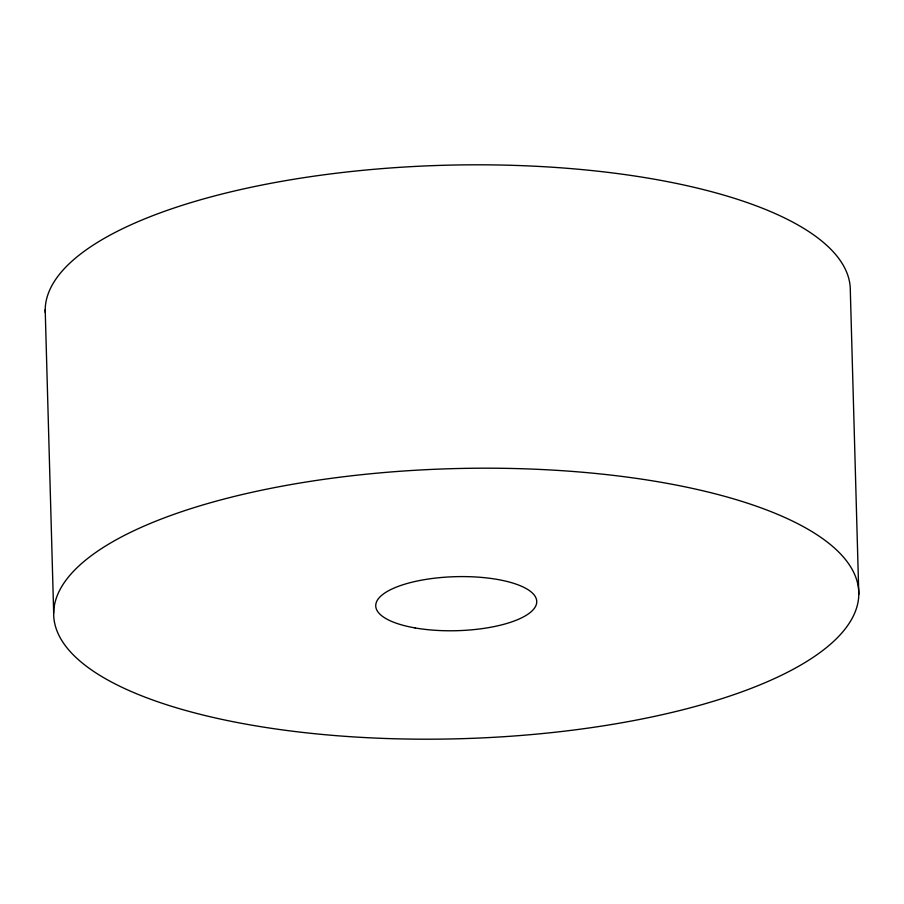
<?xml version="1.0" encoding="UTF-8"?>
<svg xmlns="http://www.w3.org/2000/svg" width="904" height="904" viewBox="0 0 904 904"><rect width="100%" height="100%" fill="white"/><g stroke="black" fill="none" stroke-linecap="round" stroke-linejoin="round"><path stroke-width="1.36" d="M858.8 594.267A402.709 135.091 -1.6 0 0 256.386 491.335A402.709 135.091 -1.6 0 0 253.527 725.471A402.709 135.091 -1.6 0 0 858.8 594.267L850.325 290.885A402.709 135.091 -1.6 0 0 445.276 165.24A402.709 135.091 -1.6 0 0 45.256 312.513M45.2 309.733L53.675 613.115M415.06 627.93A80.546 27.018 -1.6 0 0 536.739 602.053A80.546 27.018 -1.6 0 0 416.913 581.08A80.546 27.018 -1.6 0 0 415.06 627.93"/></g></svg>
